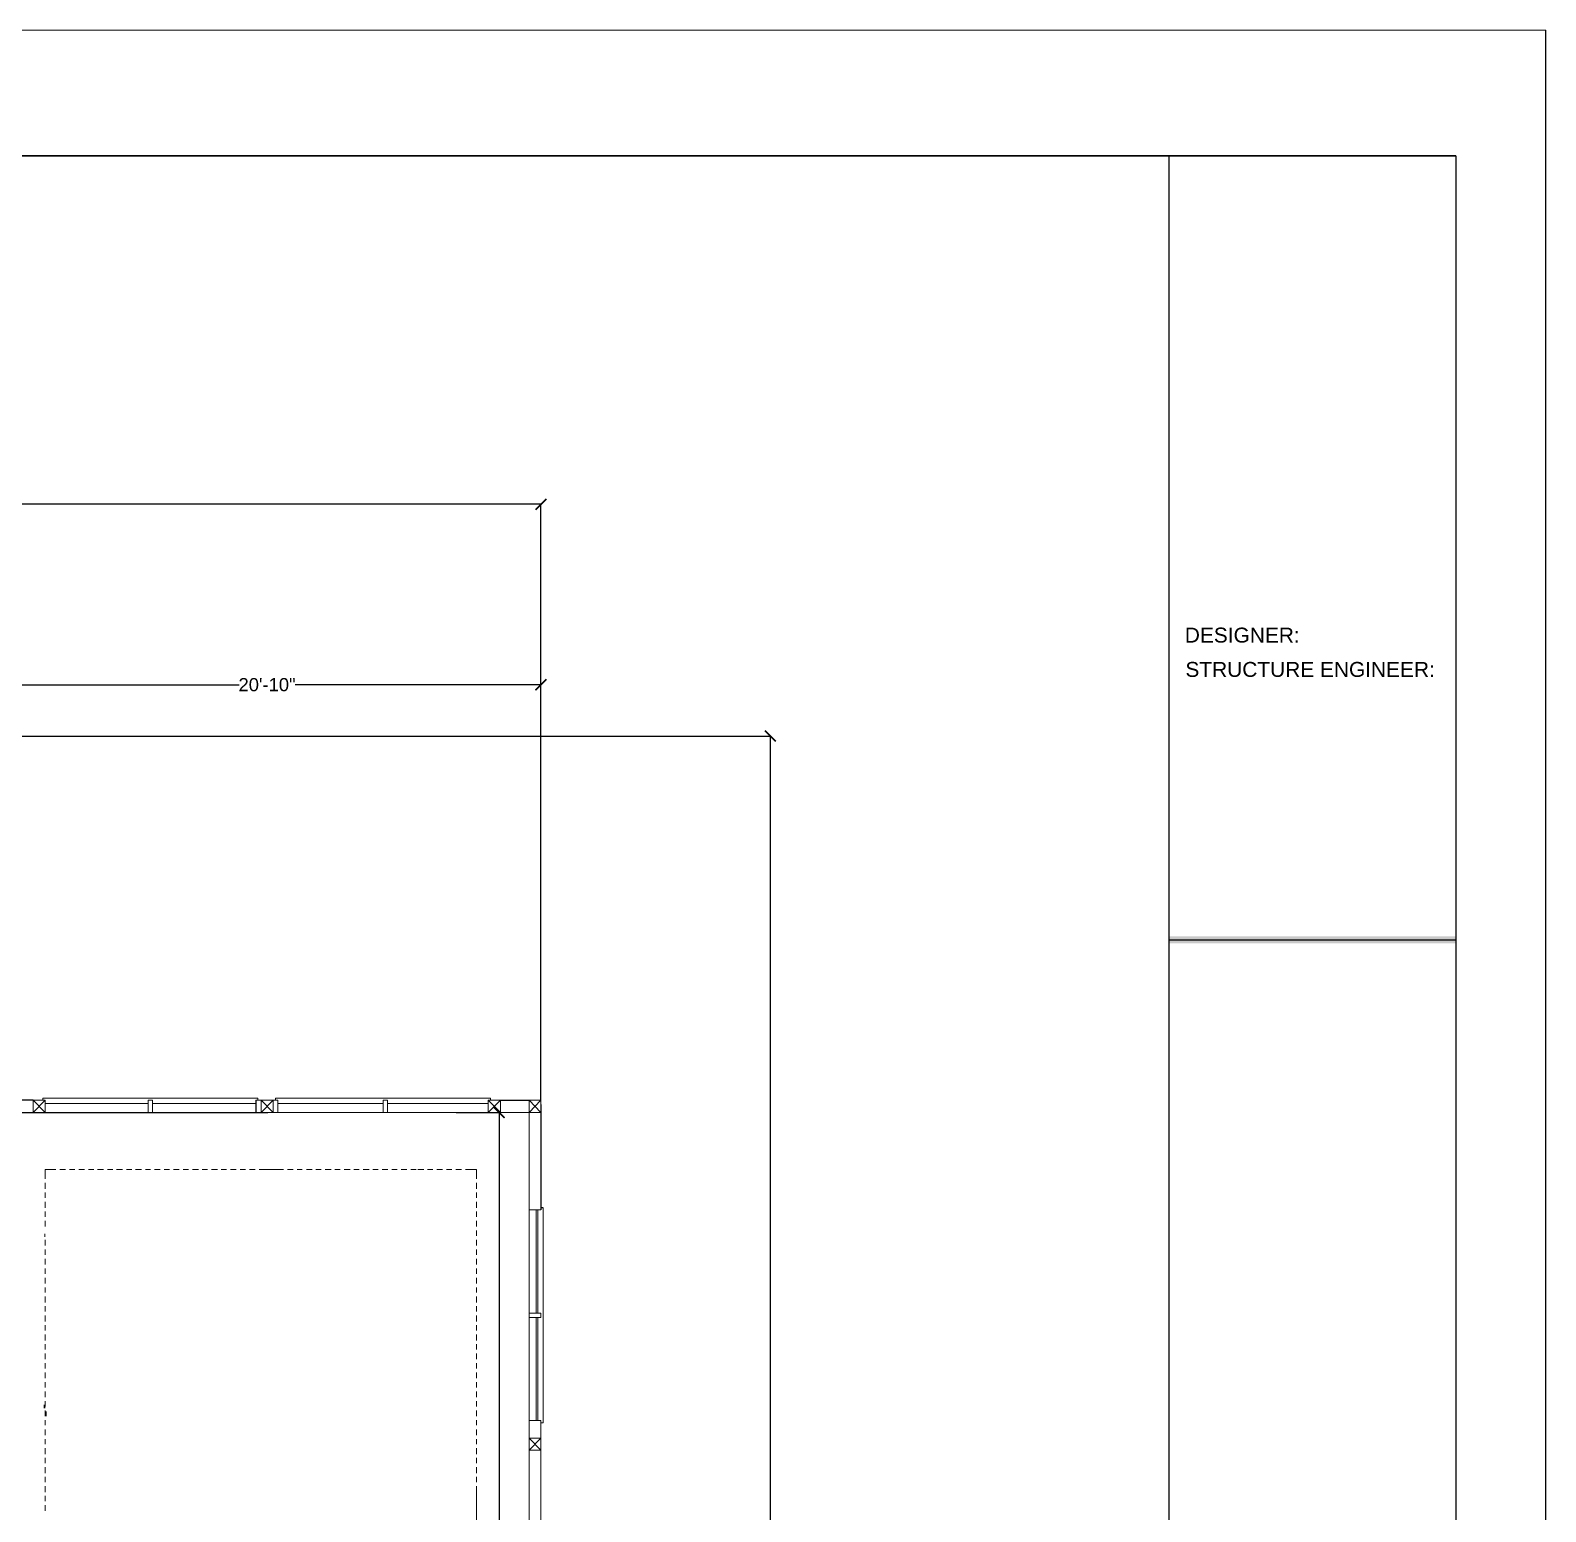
# Model space of a CAD drawing. Header units: inches. Extents: x 38 to 8673, y 1 to 7200.
# Drawn here: x 5124 to 5814, y 1310 to 1985 of the extents above; entities that cross this region are included whole.
import ezdxf

# ---------------------------------------------------------------- set-up
doc = ezdxf.new("R2010")
doc.units = ezdxf.units.IN
doc.header["$MEASUREMENT"] = 0
doc.layers.add('PDF2_Layer 1', color=7, linetype='Continuous', true_color=0xffffff)
for name, color, linetype in [('PDF5_0', 7, 'Continuous'), ('PDF5_Border', 7, 'Continuous'), ('PDF5_TEXT', 7, 'Continuous')]:
    doc.layers.add(name, color=color, linetype=linetype)
doc.styles.add('PDF Arial', font='arial.ttf')
doc.styles.get("Standard").update_dxf_attribs({"font": 'arial.ttf'})
doc.dimstyles.get("Standard").update_dxf_attribs({"dimtxt": 6, "dimasz": 5, "dimexe": 0.18, "dimexo": 0.0625, "dimgap": 0.09, "dimtad": 0, "dimtih": 1, "dimtoh": 1, "dimdec": 0, "dimzin": 0, "dimdsep": 46, "dimlunit": 4, "dimtxsty": 'Standard', "dimblk": 'ARCHTICK', "dimcen": 0.09, "dimclrd": 3, "dimclre": 3, "dimclrt": 1, "dimadec": 0, "dimazin": 0, "dimtfac": 1, "dimtdec": 0, "dimtofl": 0, "dimtmove": 0, "dimatfit": 3, "dimfxl": 100, "dimtolj": 1, "dimtzin": 0, "dimarcsym": 0})

# ---------------------------------------------------------------- blocks, each defined once
blk = doc.blocks.new('_ArchTick')
at = {"color": 0, "linetype": 'ByBlock', "const_width": 0.15}
blk.add_lwpolyline([(-0.5, -0.5), (0.5, 0.5)], dxfattribs=at)
blk = doc.blocks.new('*D35')
at = {"color": 3, "lineweight": -2, "transparency": 16777216}
for p, q in [((5317.8, 1491.85), (5337.56, 1491.85)), ((5337.38, 1491.85), (5337.38, 1258.48)), ((5337.38, 1018.81), (5337.38, 1252.17)), ((5317.8, 1018.81), (5337.56, 1018.81))]:
    blk.add_line(p, q, dxfattribs=at)
at = {"layer": 'Defpoints', "color": 0, "transparency": 16777216}
for p in [(5317.74, 1491.85), (5337.38, 1491.85), (5317.74, 1018.81)]:
    blk.add_point(p, dxfattribs=at)
at = {"color": 3, "lineweight": -2, "transparency": 16777216, "xscale": 5, "yscale": 5, "zscale": 5}
for p, rotation in [((5337.38, 1491.85), 90), ((5337.38, 1018.81), 270)]:
    blk.add_blockref('_ArchTick', p, dxfattribs=dict(at, rotation=rotation))
at = {"color": 1, "transparency": 16777216, "insert": (5337.38, 1255.33), "char_height": 6, "attachment_point": 5}
blk.add_mtext('\\A1;39\'-5"', dxfattribs=at)
blk = doc.blocks.new('*D51')
at = {"color": 3, "lineweight": -2, "transparency": 16777216}
for p, q in [((5106.8, 1497.43), (5106.8, 1686.92)), ((5106.8, 1686.74), (5218.85, 1686.74)), ((5356.46, 1686.74), (5244.41, 1686.74)), ((5356.46, 1497.43), (5356.46, 1686.92))]:
    blk.add_line(p, q, dxfattribs=at)
at = {"layer": 'Defpoints', "color": 0, "transparency": 16777216}
for p in [(5356.46, 1686.74), (5106.8, 1497.37), (5356.46, 1497.37)]:
    blk.add_point(p, dxfattribs=at)
at = {"color": 3, "lineweight": -2, "transparency": 16777216, "xscale": 5, "yscale": 5, "zscale": 5, "rotation": 180}
blk.add_blockref('_ArchTick', (5106.8, 1686.74), dxfattribs=at)
at = {"color": 3, "lineweight": -2, "transparency": 16777216, "xscale": 5, "yscale": 5, "zscale": 5}
blk.add_blockref('_ArchTick', (5356.46, 1686.74), dxfattribs=at)
at = {"color": 1, "transparency": 16777216, "insert": (5231.63, 1686.74), "char_height": 6, "attachment_point": 5}
blk.add_mtext('\\A1;20\'-10"', dxfattribs=at)
blk = doc.blocks.new('*D52')
at = {"color": 3, "lineweight": -2, "transparency": 16777216}
for p, q in [((4290.42, 1663.43), (4290.42, 1769.18)), ((4290.42, 1769), (4810.71, 1769)), ((5356.46, 1769), (4836.17, 1769)), ((5356.46, 1497.43), (5356.46, 1769.18))]:
    blk.add_line(p, q, dxfattribs=at)
at = {"layer": 'Defpoints', "color": 0, "transparency": 16777216}
for p in [(5356.46, 1769), (4290.42, 1663.37), (5356.46, 1497.37)]:
    blk.add_point(p, dxfattribs=at)
at = {"color": 3, "lineweight": -2, "transparency": 16777216, "xscale": 5, "yscale": 5, "zscale": 5, "rotation": 180}
blk.add_blockref('_ArchTick', (4290.42, 1769), dxfattribs=at)
at = {"color": 3, "lineweight": -2, "transparency": 16777216, "xscale": 5, "yscale": 5, "zscale": 5}
blk.add_blockref('_ArchTick', (5356.46, 1769), dxfattribs=at)
at = {"color": 1, "transparency": 16777216, "insert": (4823.44, 1769), "char_height": 6, "attachment_point": 5}
blk.add_mtext('\\A1;88\'-10"', dxfattribs=at)
blk = doc.blocks.new('*D53')
at = {"color": 3, "lineweight": -2, "transparency": 16777216}
for p, q in [((4542.48, 1663.37), (5461.17, 1663.37)), ((5460.99, 1663.37), (5460.99, 1234.43)), ((5460.99, 799.29), (5460.99, 1228.23)), ((4930.72, 799.29), (5461.17, 799.29))]:
    blk.add_line(p, q, dxfattribs=at)
at = {"layer": 'Defpoints', "color": 0, "transparency": 16777216}
for p in [(4542.42, 1663.37), (5460.99, 1663.37), (4930.66, 799.29)]:
    blk.add_point(p, dxfattribs=at)
at = {"color": 3, "lineweight": -2, "transparency": 16777216, "xscale": 5, "yscale": 5, "zscale": 5}
for p, rotation in [((5460.99, 1663.37), 90), ((5460.99, 799.29), 270)]:
    blk.add_blockref('_ArchTick', p, dxfattribs=dict(at, rotation=rotation))
at = {"color": 1, "transparency": 16777216, "insert": (5460.99, 1231.33), "char_height": 6, "attachment_point": 5}
blk.add_mtext("\\A1;72'", dxfattribs=at)

msp = doc.modelspace()

# ---------------------------------------------------------------- linework, layer by layer
for p, q in [((5124.98, 1497.37), (5111.94, 1497.37)), ((5111.94, 1491.85), (5231.94, 1491.85)), ((5124.98, 1497.37), (5130.5, 1491.85)), ((5226.5, 1497.37), (5226.5, 1491.85)), ((5337.98, 1497.37), (5351.02, 1497.37)), ((5356.46, 1495.37), (5356.46, 1447.37)), ((5357.5, 1448.33), (5356.46, 1448.33))]:
    msp.add_line(p, q)
at = {"lineweight": 0}
for p, q in [((5351.02, 1343.37), (5351.02, 1351.37)), ((5356.46, 1343.37), (5356.46, 1351.37)), ((5351.02, 1337.85), (5351.02, 1303.37)), ((5356.46, 1303.37), (5356.46, 1337.85))]:
    msp.add_line(p, q, dxfattribs=at)
at = {"layer": 'PDF2_Layer 1', "lineweight": 0}
for points in [[(5130.5, 1497.37), (5124.98, 1491.85)], [(5124.98, 1491.85), (5130.5, 1491.85), (5130.5, 1497.37), (5124.98, 1497.37)], [(5124.98, 1491.85), (5130.5, 1491.85), (5130.5, 1497.37), (5124.98, 1497.37)], [(5228.94, 1491.85), (5234.46, 1491.85), (5234.46, 1497.37), (5228.94, 1497.37)], [(5332.46, 1497.37), (5337.98, 1491.85)], [(5337.98, 1497.37), (5332.46, 1491.85)], [(5332.46, 1491.85), (5337.98, 1491.85), (5337.98, 1497.37), (5332.46, 1497.37)], [(5332.46, 1491.85), (5337.98, 1491.85), (5337.98, 1497.37), (5332.46, 1497.37)], [(5351.02, 1497.37), (5356.46, 1491.85)], [(5356.46, 1497.37), (5351.02, 1491.85)], [(5351.02, 1491.85), (5356.46, 1491.85), (5356.46, 1497.37), (5351.02, 1497.37)], [(5351.02, 1491.85), (5356.46, 1491.85), (5356.46, 1497.37), (5351.02, 1497.37)], [(5351.02, 1337.85), (5356.46, 1337.85), (5356.46, 1343.37), (5351.02, 1343.37)]]:
    msp.add_lwpolyline(points, close=True, dxfattribs=at)
for points in [[(5129.46, 1497.37), (5129.46, 1498.33), (5176.74, 1498.33), (5178.5, 1498.33), (5227.46, 1498.33), (5227.46, 1497.37)], [(5130.5, 1495.85), (5177.46, 1495.85)], [(5177.46, 1491.85), (5177.46, 1497.37), (5179.46, 1497.37), (5179.46, 1491.85)], [(5179.46, 1495.85), (5226.5, 1495.85)], [(5226.5, 1491.85), (5236.49, 1491.85), (5236.49, 1497.37), (5226.5, 1497.37)], [(5351.02, 1491.85), (5351.02, 1491.85), (5351.02, 1491.85), (5351.02, 1491.85), (5282.46, 1491.85), (5234.46, 1491.85), (5228.94, 1497.37)], [(5228.94, 1491.85), (5234.46, 1497.37)], [(5240.34, 1491.85), (5229.22, 1491.85)], [(5333.5, 1497.37), (5333.5, 1498.33), (5286.22, 1498.33), (5284.46, 1498.33), (5235.5, 1498.33), (5235.5, 1497.37)], [(5284.5, 1495.85), (5236.49, 1495.85)], [(5286.5, 1491.85), (5286.5, 1497.37), (5284.5, 1497.37), (5284.5, 1491.85)], [(5332.46, 1495.85), (5286.5, 1495.85)], [(5356.46, 1351.37), (5351.02, 1351.37), (5351.02, 1399.37), (5351.02, 1447.37), (5351.02, 1491.85), (5351.02, 1491.85)], [(5130.5, 1465.85), (5130.5, 1461.53)], [(5135.38, 1465.85), (5130.5, 1465.85)], [(5139.78, 1465.85), (5137.14, 1465.85)], [(5144.02, 1465.85), (5141.62, 1465.85)], [(5148.42, 1465.85), (5145.78, 1465.85)], [(5152.66, 1465.85), (5150.26, 1465.85)], [(5157.06, 1465.85), (5154.42, 1465.85)], [(5161.3, 1465.85), (5158.9, 1465.85)], [(5165.7, 1465.85), (5163.06, 1465.85)], [(5169.94, 1465.85), (5167.54, 1465.85)], [(5174.34, 1465.85), (5171.7, 1465.85)], [(5178.58, 1465.85), (5176.18, 1465.85)], [(5182.98, 1465.85), (5180.34, 1465.85)], [(5187.22, 1465.85), (5184.82, 1465.85)], [(5191.62, 1465.85), (5188.98, 1465.85)], [(5195.86, 1465.85), (5193.46, 1465.85)], [(5200.34, 1465.85), (5197.7, 1465.85)], [(5204.5, 1465.85), (5202.1, 1465.85)], [(5208.98, 1465.85), (5206.34, 1465.85)], [(5213.14, 1465.85), (5210.74, 1465.85)], [(5217.62, 1465.85), (5214.98, 1465.85)], [(5221.78, 1465.85), (5219.38, 1465.85)], [(5226.26, 1465.85), (5223.62, 1465.85)], [(5230.42, 1465.85), (5228.02, 1465.85)], [(5239.06, 1465.85), (5229.22, 1465.85)], [(5234.9, 1465.85), (5232.26, 1465.85)], [(5239.06, 1465.85), (5236.66, 1465.85)], [(5243.54, 1465.85), (5240.9, 1465.85)], [(5247.7, 1465.85), (5245.3, 1465.85)], [(5252.18, 1465.85), (5249.54, 1465.85)], [(5256.34, 1465.85), (5253.94, 1465.85)], [(5260.82, 1465.85), (5258.18, 1465.85)], [(5264.98, 1465.85), (5262.58, 1465.85)], [(5269.46, 1465.85), (5266.82, 1465.85)], [(5273.62, 1465.85), (5271.22, 1465.85)], [(5278.1, 1465.85), (5275.46, 1465.85)], [(5282.26, 1465.85), (5279.86, 1465.85)], [(5286.74, 1465.85), (5284.1, 1465.85)], [(5290.9, 1465.85), (5288.5, 1465.85)], [(5295.38, 1465.85), (5292.74, 1465.85)], [(5299.54, 1465.85), (5297.14, 1465.85)], [(5303.02, 1465.85), (5300.38, 1465.85)], [(5307.18, 1465.85), (5304.78, 1465.85)], [(5311.66, 1465.85), (5309.02, 1465.85)], [(5315.82, 1465.85), (5313.42, 1465.85)], [(5320.3, 1465.85), (5317.66, 1465.85)], [(5327.02, 1461.53), (5327.02, 1465.85), (5322.06, 1465.85)], [(5130.5, 1459.69), (5130.5, 1457.05)], [(5327.02, 1457.05), (5327.02, 1459.69)], [(5130.5, 1455.29), (5130.5, 1452.89)], [(5130.5, 1451.05), (5130.5, 1448.41)], [(5327.02, 1452.89), (5327.02, 1455.29)], [(5327.02, 1448.41), (5327.02, 1451.05)], [(5130.5, 1446.65), (5130.5, 1444.25)], [(5327.02, 1444.25), (5327.02, 1446.65)], [(5351.02, 1447.37), (5356.46, 1447.37)], [(5354.22, 1447.37), (5354.22, 1400.33)], [(5355.02, 1447.37), (5355.02, 1400.33)], [(5357.5, 1448.33), (5357.5, 1448.33), (5357.5, 1409.13), (5357.5, 1399.37), (5357.5, 1350.33), (5356.46, 1350.33)], [(5130.5, 1442.41), (5130.5, 1439.77)], [(5327.02, 1439.77), (5327.02, 1442.41)], [(5327.02, 1435.61), (5327.02, 1438.01)], [(5130.34, 1435.05), (5130.34, 1436.41), (5130.34, 1436.49)], [(5130.5, 1433.77), (5130.5, 1431.13)], [(5327.02, 1431.13), (5327.02, 1433.77)], [(5130.5, 1429.37), (5130.5, 1426.97)], [(5130.5, 1425.13), (5130.5, 1422.49)], [(5327.02, 1426.97), (5327.02, 1429.37)], [(5327.02, 1422.49), (5327.02, 1425.13)], [(5130.5, 1420.73), (5130.5, 1418.33)], [(5130.5, 1416.49), (5130.5, 1413.85)], [(5327.02, 1418.33), (5327.02, 1420.73)], [(5327.02, 1413.85), (5327.02, 1416.49)], [(5130.5, 1412.09), (5130.5, 1409.69)], [(5327.02, 1409.69), (5327.02, 1412.09)], [(5130.5, 1407.85), (5130.5, 1405.21)], [(5130.5, 1403.45), (5130.5, 1401.05)], [(5327.02, 1405.21), (5327.02, 1407.85)], [(5327.02, 1401.05), (5327.02, 1403.45)], [(5130.5, 1399.21), (5130.5, 1396.57)], [(5327.02, 1396.57), (5327.02, 1399.21)], [(5351.02, 1400.33), (5356.46, 1400.33), (5356.46, 1398.33), (5351.02, 1398.33)], [(5354.22, 1398.33), (5354.22, 1351.37)], [(5355.02, 1398.33), (5355.02, 1351.37)], [(5130.5, 1394.81), (5130.5, 1392.41)], [(5130.5, 1390.57), (5130.5, 1387.93)], [(5327.02, 1392.41), (5327.02, 1394.81)], [(5327.02, 1387.93), (5327.02, 1390.57)], [(5130.5, 1386.17), (5130.5, 1383.77)], [(5130.5, 1381.93), (5130.5, 1379.29)], [(5327.02, 1383.77), (5327.02, 1386.17)], [(5327.02, 1379.29), (5327.02, 1381.93)], [(5130.5, 1377.53), (5130.5, 1375.13)], [(5327.02, 1375.13), (5327.02, 1377.53)], [(5130.5, 1373.29), (5130.5, 1370.65)], [(5130.5, 1368.89), (5130.5, 1366.49)], [(5327.02, 1370.65), (5327.02, 1373.29)], [(5327.02, 1366.49), (5327.02, 1368.89)], [(5130.5, 1364.65), (5130.5, 1362.01)], [(5327.02, 1362.01), (5327.02, 1364.65)], [(5130.02, 1358.49), (5130.02, 1357.13), (5130.02, 1357.05)], [(5130.34, 1357.05), (5130.34, 1358.41), (5130.34, 1358.49)], [(5130.5, 1360.25), (5130.5, 1357.85)], [(5130.5, 1356.01), (5130.5, 1353.37)], [(5130.9, 1353.45), (5130.9, 1354.81), (5130.9, 1355.53)], [(5327.02, 1357.85), (5327.02, 1360.25)], [(5327.02, 1353.37), (5327.02, 1356.01)], [(5130.5, 1351.61), (5130.5, 1349.21)], [(5130.5, 1347.37), (5130.5, 1344.73)], [(5327.02, 1349.21), (5327.02, 1351.61)], [(5327.02, 1344.73), (5327.02, 1347.37)], [(5130.5, 1342.97), (5130.5, 1340.57)], [(5327.02, 1340.57), (5327.02, 1342.97)], [(5356.46, 1343.37), (5351.02, 1337.85)], [(5351.02, 1343.37), (5356.46, 1337.85)], [(5130.5, 1338.73), (5130.5, 1336.09)], [(5130.5, 1334.33), (5130.5, 1331.93)], [(5327.02, 1336.09), (5327.02, 1338.73)], [(5327.02, 1331.93), (5327.02, 1334.33)], [(5130.5, 1330.09), (5130.5, 1327.45)], [(5327.02, 1327.45), (5327.02, 1330.09)], [(5130.5, 1325.69), (5130.5, 1323.29)], [(5130.5, 1321.45), (5130.5, 1318.81)], [(5327.02, 1323.29), (5327.02, 1325.69)], [(5327.02, 1318.81), (5327.02, 1321.45)], [(5327.02, 1287.61), (5327.02, 1320.41)], [(5130.5, 1317.05), (5130.5, 1314.65)], [(5130.5, 1312.81), (5130.5, 1310.17)], [(5327.02, 1314.65), (5327.02, 1317.05)], [(5327.02, 1310.17), (5327.02, 1312.81)]]:
    msp.add_lwpolyline(points, dxfattribs=at)
at = {"layer": 'PDF5_0', "lineweight": 9}
msp.add_lwpolyline([(5814.37, 1985), (3476.19, 1985)], dxfattribs=at)
at = {"layer": 'PDF5_Border', "lineweight": 25}
for points in [[(5814.37, 426.79), (5814.37, 1985)], [(3533.42, 1927.77), (5773.49, 1927.77), (3533.42, 1927.77)], [(5773.49, 1927.77), (5773.49, 472.57), (3533.42, 472.57), (3533.42, 1927.77)], [(5642.69, 1927.77), (5642.69, 472.57)], [(5642.69, 1570.45), (5773.49, 1570.45)], [(5773.49, 1519), (5773.49, 1004)]]:
    msp.add_lwpolyline(points, dxfattribs=at)
at = {"layer": 'PDF5_Border', "transparency": 33554559}
for points in [[(5642.69, 1572.09), (5642.69, 1568.82), (5773.49, 1572.09)], [(5642.69, 1568.82), (5773.49, 1572.09), (5773.49, 1568.82)]]:
    msp.add_solid(points, dxfattribs=at)

# ---------------------------------------------------------------- texts
at = {"layer": 'PDF5_TEXT', "attachment_point": 7, "style": 'PDF Arial'}
for s, insert, char_height in [('DESIGNER: ', (5649.91, 1705.86), 6.813), ('STRUCTURE ENGINEER:', (5650.18, 1690.22), 6.8129)]:
    msp.add_mtext(s, dxfattribs=dict(at, insert=insert, char_height=char_height))

# ---------------------------------------------------------------- dimensions: what is measured, and where the dimension line sits
for base, p1, picture, middle in [((5356.46, 1769), (4290.42, 1663.37), '*D52', (4823.44, 1769)), ((5356.46, 1686.74), (5106.8, 1497.37), '*D51', (5231.63, 1686.74))]:
    dim = msp.add_linear_dim(base=base, p1=p1, p2=(5356.46, 1497.37), dimstyle='Standard')
    dim.commit()
    dim.dimension.update_dxf_attribs({"geometry": picture, "text_midpoint": middle})
for base, p1, p2, picture, middle in [((5460.99, 1663.37), (4930.66, 799.29), (4542.42, 1663.37), '*D53', (5460.99, 1231.33)), ((5337.38, 1491.85), (5317.74, 1018.81), (5317.74, 1491.85), '*D35', (5337.38, 1255.33))]:
    dim = msp.add_linear_dim(base=base, p1=p1, p2=p2, angle=90, dimstyle='Standard')
    dim.commit()
    dim.dimension.update_dxf_attribs({"geometry": picture, "text_midpoint": middle})

doc.saveas('drawing.dxf')
